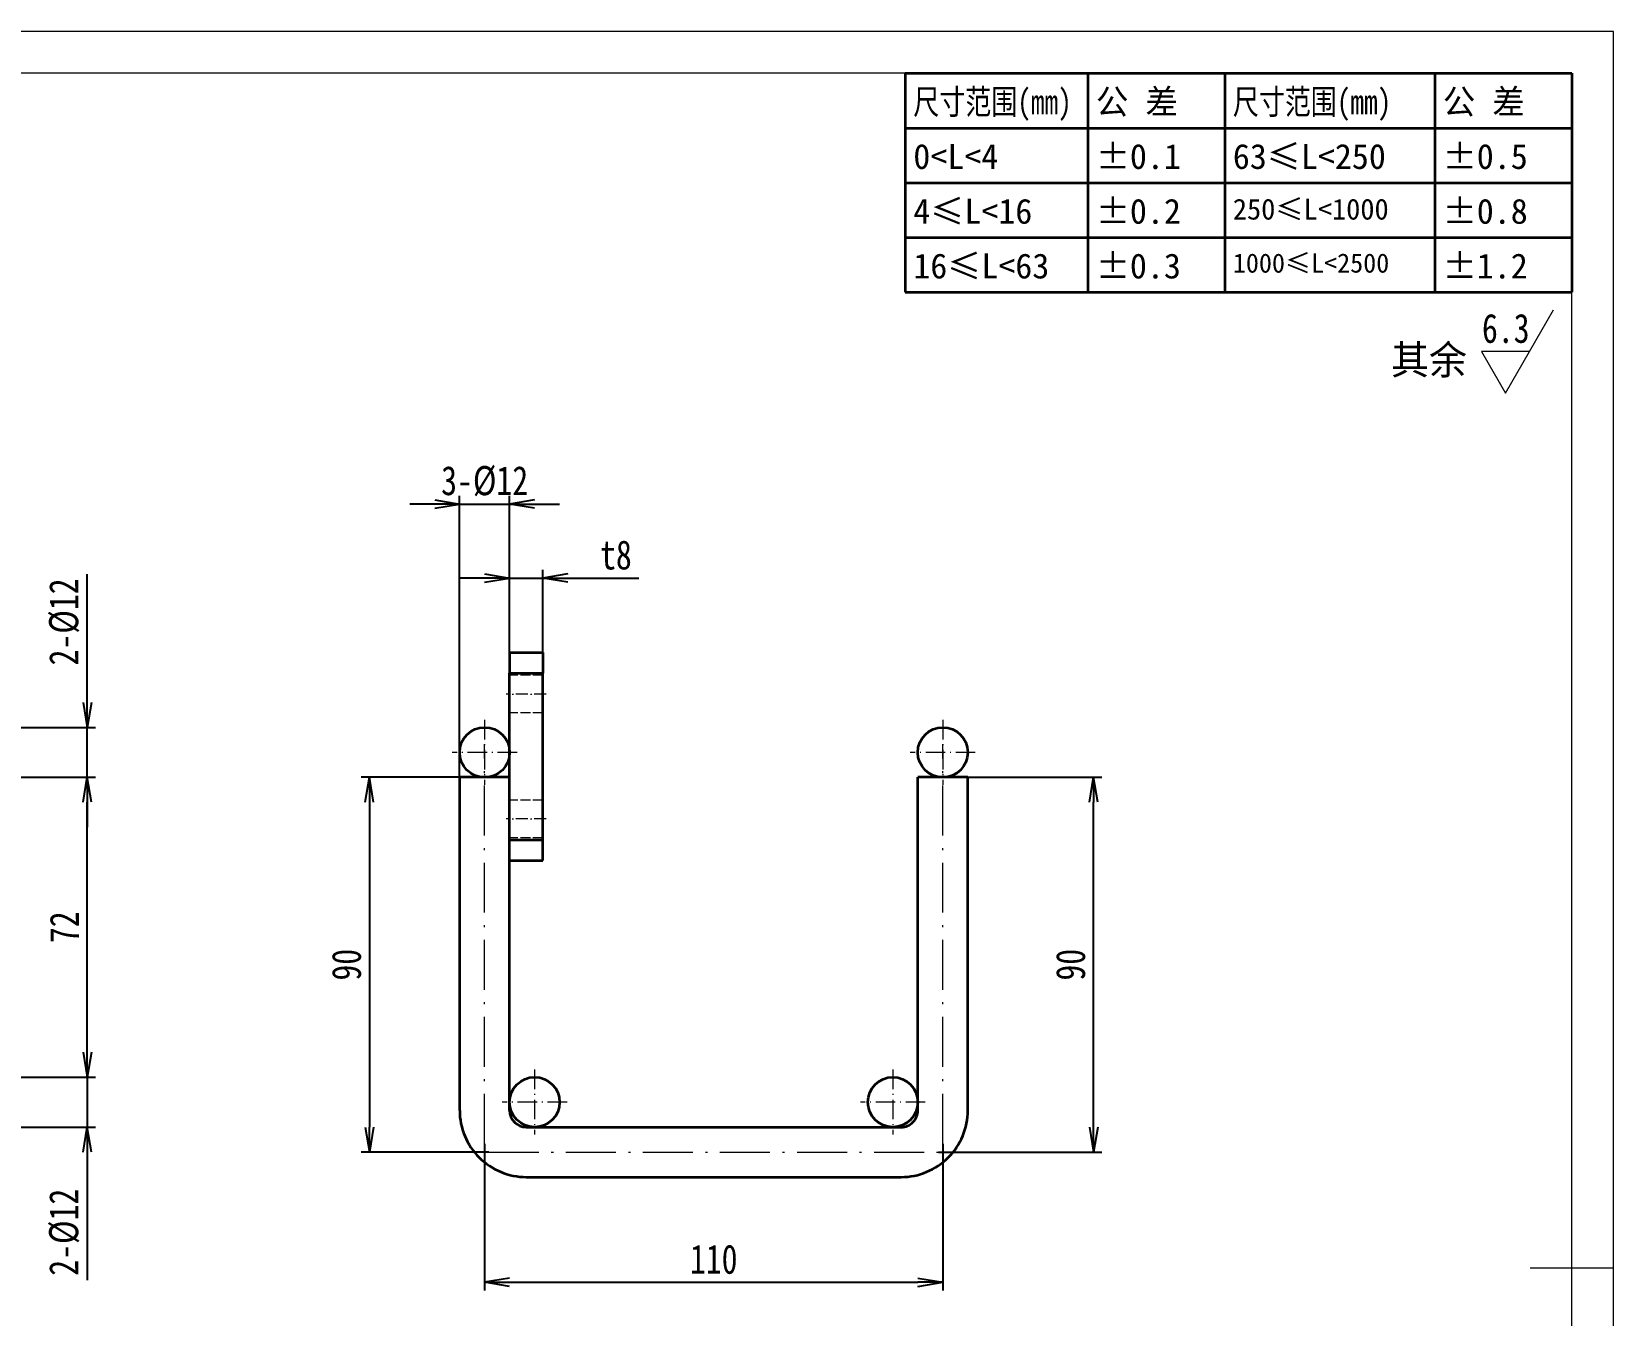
# Model space of a CAD drawing. Header units: millimetres. Extents: x -15766 to 80009, y -9701 to 15159.
# Drawn here: x -1535 to -1155.3, y 11419.8 to 11728.1 of the extents above; entities that cross this region are included whole.
import ezdxf
from ezdxf.enums import TextEntityAlignment as Align

# ---------------------------------------------------------------- set-up
doc = ezdxf.new("R2010")
doc.units = ezdxf.units.MM
for name, pattern in [('CENTER-HOKUTO_1', [16, 13, -1, 1, -1]), ('DASHDOT', [18.5, 12, -3, 0.5, -3]), ('DASHED', [15, 12, -3]), ('HIDDEN-HOKUTO_1', [2, 1, -1])]:
    doc.linetypes.add(name, pattern=pattern)
doc.layers.get('DEFPOINTS').update_dxf_attribs({"lineweight": 18})
for name, color, linetype, lineweight in [('AM_7', 2, 'CENTER-HOKUTO_1', 18), ('AM_HID', 1, 'HIDDEN-HOKUTO_1', 18), ('AM_VIS', 7, 'Continuous', 18), ('CDRAFT0', 7, 'Continuous', 18), ('DIM', 253, 'Continuous', 20), ('title_frame', 7, 'Continuous', 18), ('word_dim', 9, 'Continuous', 18), ('尺寸线层', 3, 'Continuous', 18), ('粗实线层', 7, 'Continuous', 35), ('粗实线层_1', 7, 'Continuous', 15)]:
    doc.layers.add(name, color=color, linetype=linetype, lineweight=lineweight)
doc.styles.add('DIM', font='', dxfattribs={"width": 0.8})
doc.styles.get('DIM').set_extended_font_data('NSimSun')
doc.dimstyles.new('1-2', dxfattribs={"dimscale": 2, "dimtxt": 3.5, "dimasz": 3, "dimexe": 1, "dimexo": 0, "dimgap": 1, "dimtad": 1, "dimdsep": 46, "dimtxsty": 'DIM', "dimblk": 'OPEN', "dimcen": 0, "dimdle": 6, "dimclrd": 256, "dimclre": 256, "dimclrt": 3, "dimazin": 2, "dimtfac": 0.707107, "dimtmove": 0, "dimatfit": 3, "dimfxl": 0, "dimfrac": 2, "dimtolj": 1, "dimarcsym": 0})

# ---------------------------------------------------------------- blocks, each defined once
blk = doc.blocks.new('*X3')
at = {"layer": 'CDRAFT0'}
for p, q in [((420, 297), (0, 297)), ((420, 0), (420, 297))]:
    blk.add_line(p, q, dxfattribs=at)
at = {"layer": '粗实线层_1'}
for p, q in [((415, 292), (25, 292)), ((415, 5), (415, 292)), ((420, 148.5), (410, 148.5))]:
    blk.add_line(p, q, dxfattribs=at)
blk = doc.blocks.new('自由公差_1')
at = {"layer": '粗实线层'}
for p, q in [((-80, 0), (0, 0)), ((-80, 0), (-80, -26.3)), ((-58.08, 0), (-58.08, -26.3)), ((-41.64, 0), (-41.64, -26.3)), ((-16.44, 0), (-16.44, -26.3)), ((0, 0), (0, -26.3)), ((-80, -6.58), (0, -6.58)), ((-80, -13.15), (0, -13.15)), ((-80, -19.73), (0, -19.73)), ((-80, -26.3), (0, -26.3))]:
    blk.add_line(p, q, dxfattribs=at)
at = {"layer": '尺寸线层', "linetype": 'Continuous', "attachment_point": 1, "line_spacing_factor": 0.9}
for s, insert, char_height, width in [('{\\W0.8;尺寸范围(mm)}', (-79.04, -1.92), 3, 22.6032), ('公 差', (-57.12, -1.92), 3, 22.6032), ('{\\W0.8;尺寸范围(mm)}', (-40.68, -1.92), 3, 22.6032), ('公 差', (-15.48, -1.92), 3, 22.6032), ('0<L<4', (-79.04, -8.49), 3, 22.6032), ('%%P0.1', (-57.12, -8.49), 3, 12.7119), ('63≤L<250', (-40.68, -8.49), 3, 22.6032), ('%%P0.5', (-15.48, -8.49), 3, 12.5771), ('4≤L<16', (-79.04, -15.07), 3, 22.6032), ('%%P0.2', (-57.12, -15.07), 3, 12.4769), ('250≤L<1000', (-40.68, -15.07), 2.5, 22.6032), ('%%P0.8', (-15.48, -15.07), 3, 13.0759), ('16≤L<63', (-79.04, -21.64), 3, 22.6032), ('%%P0.3', (-57.12, -21.64), 3, 12.7119), ('1000≤L<2500', (-40.68, -21.64), 2.3, 22.6032), ('%%P1.2', (-15.48, -21.64), 3, 12.8764)]:
    blk.add_mtext(s, dxfattribs=dict(at, insert=insert, char_height=char_height, width=width))
blk = doc.blocks.new('_OPEN')
at = {"color": 0, "linetype": 'ByBlock', "lineweight": -2}
for p, q in [((-1, 0.166667), (0, 0)), ((-1, -0.166667), (0, 0)), ((0, 0), (-1, 0))]:
    blk.add_line(p, q, dxfattribs=at)
blk = doc.blocks.new('*D522')
at = {"layer": 'DEFPOINTS', "color": 0, "transparency": 16777216}
for p in [(-1556.79, 11561.01), (-1521.71, 11561.01), (-1556.79, 11549.01)]:
    blk.add_point(p, dxfattribs=at)
at = {"layer": 'word_dim', "linetype": 'Continuous', "lineweight": -2, "transparency": 16777216}
for p, q in [((-1521.71, 11567.01), (-1521.71, 11597.84)), ((-1556.79, 11561.01), (-1519.71, 11561.01)), ((-1521.71, 11549.01), (-1521.71, 11561.01)), ((-1556.79, 11549.01), (-1519.71, 11549.01)), ((-1521.71, 11543.01), (-1521.71, 11537.01))]:
    blk.add_line(p, q, dxfattribs=at)
at = {"layer": 'word_dim', "lineweight": -2, "transparency": 16777216, "xscale": 6, "yscale": 6, "zscale": 6}
for p, rotation in [((-1521.71, 11561.01), 270), ((-1521.71, 11549.01), 90)]:
    blk.add_blockref('_OPEN', p, dxfattribs=dict(at, rotation=rotation))
at = {"layer": 'word_dim', "color": 3, "transparency": 16777216, "insert": (-1527.21, 11586.33), "char_height": 7, "attachment_point": 5, "rotation": 90, "style": 'DIM'}
blk.add_mtext('\\A1;2-%%c12', dxfattribs=at)
blk = doc.blocks.new('*D523')
at = {"layer": 'DEFPOINTS', "color": 0, "transparency": 16777216}
for p in [(-1556.79, 11477.01), (-1521.71, 11477.01), (-1556.79, 11465.01)]:
    blk.add_point(p, dxfattribs=at)
at = {"layer": 'word_dim', "linetype": 'Continuous', "lineweight": -2, "transparency": 16777216}
for p, q in [((-1521.71, 11483.01), (-1521.71, 11489.01)), ((-1556.79, 11477.01), (-1519.71, 11477.01)), ((-1521.71, 11477.01), (-1521.71, 11465.01)), ((-1556.79, 11465.01), (-1519.71, 11465.01)), ((-1521.71, 11459.01), (-1521.71, 11428.24))]:
    blk.add_line(p, q, dxfattribs=at)
at = {"layer": 'word_dim', "lineweight": -2, "transparency": 16777216, "xscale": 6, "yscale": 6, "zscale": 6}
for p, rotation in [((-1521.71, 11477.01), 270), ((-1521.71, 11465.01), 90)]:
    blk.add_blockref('_OPEN', p, dxfattribs=dict(at, rotation=rotation))
at = {"layer": 'word_dim', "color": 3, "transparency": 16777216, "insert": (-1527.21, 11439.75), "char_height": 7, "attachment_point": 5, "rotation": 90, "style": 'DIM'}
blk.add_mtext('\\A1;2-%%c12', dxfattribs=at)
blk = doc.blocks.new('*D329')
at = {"layer": 'DEFPOINTS', "color": 0, "transparency": 16777216}
for p in [(-1556.79, 11549.01), (-1521.71, 11549.01), (-1556.79, 11477.01)]:
    blk.add_point(p, dxfattribs=at)
at = {"layer": 'word_dim', "linetype": 'Continuous', "lineweight": -2, "transparency": 16777216}
for p, q in [((-1556.79, 11549.01), (-1519.71, 11549.01)), ((-1521.71, 11483.01), (-1521.71, 11543.01)), ((-1556.79, 11477.01), (-1519.71, 11477.01))]:
    blk.add_line(p, q, dxfattribs=at)
at = {"layer": 'word_dim', "lineweight": -2, "transparency": 16777216, "xscale": 6, "yscale": 6, "zscale": 6}
for p, rotation in [((-1521.71, 11549.01), 90), ((-1521.71, 11477.01), 270)]:
    blk.add_blockref('_OPEN', p, dxfattribs=dict(at, rotation=rotation))
at = {"layer": 'word_dim', "color": 3, "transparency": 16777216, "insert": (-1527.21, 11513.01), "char_height": 7, "attachment_point": 5, "rotation": 90, "style": 'DIM'}
blk.add_mtext('\\A1;72', dxfattribs=at)
blk = doc.blocks.new('*D525')
at = {"layer": 'DEFPOINTS', "color": 0, "transparency": 16777216}
for p in [(-1432.28, 11549.01), (-1453.93, 11459.01), (-1425.28, 11459.01)]:
    blk.add_point(p, dxfattribs=at)
at = {"layer": 'word_dim', "linetype": 'Continuous', "lineweight": -2, "transparency": 16777216}
for p, q in [((-1432.28, 11549.01), (-1455.93, 11549.01)), ((-1453.93, 11543.01), (-1453.93, 11465.01)), ((-1425.28, 11459.01), (-1455.93, 11459.01))]:
    blk.add_line(p, q, dxfattribs=at)
at = {"layer": 'word_dim', "lineweight": -2, "transparency": 16777216, "xscale": 6, "yscale": 6, "zscale": 6}
for p, rotation in [((-1453.93, 11549.01), 90), ((-1453.93, 11459.01), 270)]:
    blk.add_blockref('_OPEN', p, dxfattribs=dict(at, rotation=rotation))
at = {"layer": 'word_dim', "color": 3, "transparency": 16777216, "insert": (-1459.43, 11504.01), "char_height": 7, "attachment_point": 5, "rotation": 90, "style": 'DIM'}
blk.add_mtext('\\A1;90', dxfattribs=at)
blk = doc.blocks.new('*D526')
at = {"layer": 'DEFPOINTS', "color": 0, "transparency": 16777216}
for p in [(-1426.28, 11461.01), (-1316.28, 11461.01), (-1316.28, 11427.73)]:
    blk.add_point(p, dxfattribs=at)
at = {"layer": 'word_dim', "linetype": 'Continuous', "lineweight": -2, "transparency": 16777216}
for p, q in [((-1426.28, 11461.01), (-1426.28, 11425.73)), ((-1316.28, 11461.01), (-1316.28, 11425.73)), ((-1420.28, 11427.73), (-1322.28, 11427.73))]:
    blk.add_line(p, q, dxfattribs=at)
at = {"layer": 'word_dim', "lineweight": -2, "transparency": 16777216, "xscale": 6, "yscale": 6, "zscale": 6, "rotation": 180}
blk.add_blockref('_OPEN', (-1426.28, 11427.73), dxfattribs=at)
at = {"layer": 'word_dim', "lineweight": -2, "transparency": 16777216, "xscale": 6, "yscale": 6, "zscale": 6}
blk.add_blockref('_OPEN', (-1316.28, 11427.73), dxfattribs=at)
at = {"layer": 'word_dim', "color": 3, "transparency": 16777216, "insert": (-1371.28, 11433.23), "char_height": 7, "attachment_point": 5, "style": 'DIM'}
blk.add_mtext('\\A1;110', dxfattribs=at)
blk = doc.blocks.new('*D527')
at = {"layer": 'DEFPOINTS', "color": 0, "transparency": 16777216}
for p in [(-1310.28, 11549.01), (-1280.07, 11549.01), (-1317.28, 11459.01)]:
    blk.add_point(p, dxfattribs=at)
at = {"layer": 'word_dim', "linetype": 'Continuous', "lineweight": -2, "transparency": 16777216}
for p, q in [((-1310.28, 11549.01), (-1278.07, 11549.01)), ((-1280.07, 11465.01), (-1280.07, 11543.01)), ((-1317.28, 11459.01), (-1278.07, 11459.01))]:
    blk.add_line(p, q, dxfattribs=at)
at = {"layer": 'word_dim', "lineweight": -2, "transparency": 16777216, "xscale": 6, "yscale": 6, "zscale": 6}
for p, rotation in [((-1280.07, 11549.01), 90), ((-1280.07, 11459.01), 270)]:
    blk.add_blockref('_OPEN', p, dxfattribs=dict(at, rotation=rotation))
at = {"layer": 'word_dim', "color": 3, "transparency": 16777216, "insert": (-1285.57, 11504.01), "char_height": 7, "attachment_point": 5, "rotation": 90, "style": 'DIM'}
blk.add_mtext('\\A1;90', dxfattribs=at)
blk = doc.blocks.new('*D528')
at = {"layer": 'DEFPOINTS', "color": 0, "transparency": 16777216}
for p in [(-1412.28, 11596.88), (-1420.28, 11579.01), (-1412.28, 11579.01)]:
    blk.add_point(p, dxfattribs=at)
at = {"layer": 'word_dim', "linetype": 'Continuous', "lineweight": -2, "transparency": 16777216}
for p, q in [((-1420.28, 11579.01), (-1420.28, 11598.88)), ((-1412.28, 11579.01), (-1412.28, 11598.88)), ((-1426.28, 11596.88), (-1432.28, 11596.88)), ((-1420.28, 11596.88), (-1412.28, 11596.88)), ((-1406.28, 11596.88), (-1389.26, 11596.88))]:
    blk.add_line(p, q, dxfattribs=at)
at = {"layer": 'word_dim', "lineweight": -2, "transparency": 16777216, "xscale": 6, "yscale": 6, "zscale": 6}
blk.add_blockref('_OPEN', (-1420.28, 11596.88), dxfattribs=at)
at = {"layer": 'word_dim', "lineweight": -2, "transparency": 16777216, "xscale": 6, "yscale": 6, "zscale": 6, "rotation": 180}
blk.add_blockref('_OPEN', (-1412.28, 11596.88), dxfattribs=at)
at = {"layer": 'word_dim', "color": 3, "transparency": 16777216, "insert": (-1394.76, 11602.38), "char_height": 7, "attachment_point": 5, "style": 'DIM'}
blk.add_mtext('\\A1;t8', dxfattribs=at)
blk = doc.blocks.new('*D331')
at = {"layer": 'DEFPOINTS', "color": 0, "transparency": 16777216}
for p in [(-1420.28, 11614.62), (-1420.28, 11579.01), (-1432.28, 11549.01)]:
    blk.add_point(p, dxfattribs=at)
at = {"layer": 'word_dim', "linetype": 'Continuous', "lineweight": -2, "transparency": 16777216}
for p, q in [((-1438.28, 11614.62), (-1444.28, 11614.62)), ((-1432.28, 11549.01), (-1432.28, 11616.62)), ((-1432.28, 11614.62), (-1420.28, 11614.62)), ((-1420.28, 11579.01), (-1420.28, 11616.62)), ((-1414.28, 11614.62), (-1408.28, 11614.62))]:
    blk.add_line(p, q, dxfattribs=at)
at = {"layer": 'word_dim', "lineweight": -2, "transparency": 16777216, "xscale": 6, "yscale": 6, "zscale": 6}
blk.add_blockref('_OPEN', (-1432.28, 11614.62), dxfattribs=at)
at = {"layer": 'word_dim', "lineweight": -2, "transparency": 16777216, "xscale": 6, "yscale": 6, "zscale": 6, "rotation": 180}
blk.add_blockref('_OPEN', (-1420.28, 11614.62), dxfattribs=at)
at = {"layer": 'word_dim', "color": 3, "transparency": 16777216, "insert": (-1426.28, 11620.12), "char_height": 7, "attachment_point": 5, "style": 'DIM'}
blk.add_mtext('\\A1;3-%%c12', dxfattribs=at)

msp = doc.modelspace()

# ---------------------------------------------------------------- linework, layer by layer
at = {"layer": 'AM_7', "linetype": 'DASHDOT', "lineweight": 13, "ltscale": 0.240015}
for p, q in [((-1411.47717, 11569.00889), (-1421.07775, 11569.00889)), ((-1411.47717, 11539.00889), (-1421.07775, 11539.00889))]:
    msp.add_line(p, q, dxfattribs=at)
at = {"layer": 'AM_7', "linetype": 'DASHDOT', "lineweight": 13, "ltscale": 0.389999}
for p, q in [((-1426.27697, 11562.80887), (-1426.27697, 11547.2089)), ((-1316.27697, 11562.80887), (-1316.27697, 11547.2089)), ((-1414.27697, 11478.80887), (-1414.27697, 11463.2089)), ((-1328.27697, 11478.80887), (-1328.27697, 11463.2089))]:
    msp.add_line(p, q, dxfattribs=at)
at = {"layer": 'AM_7', "linetype": 'DASHDOT', "lineweight": 13}
for p, q in [((-1426.27697, 11461.00889), (-1426.27697, 11557.00889)), ((-1316.27697, 11461.00889), (-1316.27697, 11557.00889)), ((-1425.27697, 11459.00889), (-1317.27697, 11459.00889))]:
    msp.add_line(p, q, dxfattribs=at)
at = {"layer": 'AM_7', "linetype": 'DASHDOT', "lineweight": 13, "ltscale": 0.38999}
for p, q in [((-1418.47717, 11555.00889), (-1434.07678, 11555.00889)), ((-1308.47717, 11555.00889), (-1324.07678, 11555.00889)), ((-1406.47717, 11471.00889), (-1422.07678, 11471.00889)), ((-1320.47717, 11471.00889), (-1336.07678, 11471.00889))]:
    msp.add_line(p, q, dxfattribs=at)
at = {"layer": 'AM_HID', "linetype": 'DASHED', "lineweight": 13, "ltscale": 0.2}
for p, q in [((-1420.27697, 11574.00889), (-1412.27697, 11574.00889)), ((-1412.27697, 11573.50889), (-1420.27697, 11573.50889)), ((-1412.27697, 11564.50889), (-1420.27697, 11564.50889)), ((-1412.27697, 11543.50889), (-1420.27697, 11543.50889)), ((-1412.27697, 11534.50889), (-1420.27697, 11534.50889)), ((-1420.27697, 11534.00889), (-1412.27697, 11534.00889))]:
    msp.add_line(p, q, dxfattribs=at)
at = {"layer": 'AM_HID', "linetype": 'DASHED', "lineweight": 13}
for p, q in [((-1420.27697, 11471.00889), (-1420.27697, 11549.00889)), ((-1420.27697, 11471.00889), (-1420.27697, 11549.00889)), ((-1310.27697, 11469.00889), (-1310.27697, 11549.00889)), ((-1310.27697, 11469.00889), (-1310.27697, 11549.00889)), ((-1414.27697, 11465.00889), (-1328.27697, 11465.00889)), ((-1414.27697, 11465.00889), (-1328.27697, 11465.00889))]:
    msp.add_line(p, q, dxfattribs=at)
at = {"layer": 'AM_HID', "linetype": 'DASHED', "lineweight": 13, "ltscale": 0.05}
for p, q in [((-1420.27697, 11469.00889), (-1420.27697, 11471.00889)), ((-1420.27697, 11469.00889), (-1420.27697, 11471.00889)), ((-1416.27697, 11465.00889), (-1414.27697, 11465.00889)), ((-1416.27697, 11465.00889), (-1414.27697, 11465.00889)), ((-1328.27697, 11465.00889), (-1326.27697, 11465.00889)), ((-1328.27697, 11465.00889), (-1326.27697, 11465.00889))]:
    msp.add_line(p, q, dxfattribs=at)
at = {"layer": 'AM_HID', "linetype": 'DASHED', "lineweight": 13, "ltscale": 0.001079}
msp.add_line((-1322.27697, 11471.00889), (-1322.27697, 11471.05204), dxfattribs=at)
at = {"layer": 'AM_HID', "linetype": 'DASHED', "lineweight": 13, "ltscale": 0.000772095}
msp.add_line((-1322.27697, 11471.00889), (-1322.27697, 11471.03977), dxfattribs=at)
at = {"layer": 'AM_HID', "linetype": 'DASHED', "lineweight": 13, "ltscale": 0.001071}
msp.add_line((-1322.27697, 11470.96604), (-1322.27697, 11471.00889), dxfattribs=at)
at = {"layer": 'AM_HID', "linetype": 'DASHED', "lineweight": 13, "ltscale": 0.00076828}
msp.add_line((-1322.27697, 11470.97815), (-1322.27697, 11471.00889), dxfattribs=at)
at = {"layer": 'AM_HID', "linetype": 'DASHED', "lineweight": 13}
for centre, radius, start, end in [((-1416.27697, 11469.00889), 4, 180.000005, 269.9999975), ((-1416.27697, 11469.00889), 4, 180.000005, 269.9999975), ((-1326.27697, 11469.00889), 16, 269.9999975, 0), ((-1326.27697, 11469.00889), 16, 269.9999975, 0)]:
    msp.add_arc(centre, radius, start, end, dxfattribs=at)
at = {"layer": 'AM_VIS', "lineweight": 35, "ltscale": 0.125}
for p, q in [((-1420.27697, 11579.00889), (-1420.27697, 11574.00889)), ((-1412.27697, 11579.00889), (-1412.27697, 11574.00889)), ((-1420.27697, 11529.00889), (-1420.27697, 11534.00889)), ((-1412.27697, 11529.00889), (-1412.27697, 11534.00889))]:
    msp.add_line(p, q, dxfattribs=at)
at = {"layer": 'AM_VIS', "lineweight": 35, "ltscale": 0.2}
for p, q in [((-1420.27697, 11579.00889), (-1412.27697, 11579.00889)), ((-1420.27697, 11574.00889), (-1412.27697, 11574.00889)), ((-1420.27697, 11534.00889), (-1412.27697, 11534.00889)), ((-1420.27697, 11529.00889), (-1412.27697, 11529.00889))]:
    msp.add_line(p, q, dxfattribs=at)
at = {"layer": 'AM_VIS', "lineweight": 35}
for p, q in [((-1420.27697, 11534.00889), (-1420.27697, 11574.00889)), ((-1412.27697, 11534.00889), (-1412.27697, 11574.00889)), ((-1432.27697, 11469.00889), (-1432.27697, 11549.00889)), ((-1432.27697, 11469.00889), (-1432.27697, 11549.00889)), ((-1432.27697, 11469.00889), (-1432.27697, 11549.00889)), ((-1420.27697, 11471.00889), (-1420.27697, 11549.00889)), ((-1322.27697, 11471.05204), (-1322.27697, 11549.00889)), ((-1322.27697, 11471.03977), (-1322.27697, 11549.00889)), ((-1322.27697, 11471.00889), (-1322.27697, 11549.00889)), ((-1310.27697, 11469.00889), (-1310.27697, 11549.00889)), ((-1414.27697, 11465.00889), (-1328.27697, 11465.00889)), ((-1416.27697, 11453.00889), (-1326.27697, 11453.00889)), ((-1416.27697, 11453.00889), (-1326.27697, 11453.00889)), ((-1416.27697, 11453.00889), (-1326.27697, 11453.00889))]:
    msp.add_line(p, q, dxfattribs=at)
at = {"layer": 'AM_VIS', "lineweight": 35, "ltscale": 0.15}
for p, q in [((-1426.27697, 11549.00889), (-1432.27697, 11549.00889)), ((-1420.27697, 11549.00889), (-1426.27697, 11549.00889)), ((-1316.27697, 11549.00889), (-1322.27697, 11549.00889)), ((-1310.27697, 11549.00889), (-1316.27697, 11549.00889))]:
    msp.add_line(p, q, dxfattribs=at)
at = {"layer": 'AM_VIS', "lineweight": 35, "ltscale": 0.05}
for p, q in [((-1420.27697, 11469.00889), (-1420.27697, 11471.00889)), ((-1322.27697, 11469.00889), (-1322.27697, 11471.00889)), ((-1416.27697, 11465.00889), (-1414.27697, 11465.00889)), ((-1328.27697, 11465.00889), (-1326.27697, 11465.00889))]:
    msp.add_line(p, q, dxfattribs=at)
at = {"layer": 'AM_VIS', "lineweight": 35, "ltscale": 0.049232}
msp.add_line((-1322.27697, 11469.00889), (-1322.27697, 11470.97815), dxfattribs=at)
at = {"layer": 'AM_VIS', "lineweight": 35, "ltscale": 0.048929}
msp.add_line((-1322.27697, 11469.00889), (-1322.27697, 11470.96604), dxfattribs=at)
at = {"layer": 'AM_VIS', "lineweight": 35}
for centre in [(-1426.27697, 11555.00889), (-1316.27697, 11555.00889), (-1414.27697, 11471.00889), (-1328.27697, 11471.00889)]:
    msp.add_circle(centre, 6, dxfattribs=at)
for centre, radius, start, end in [((-1416.27697, 11469.00889), 16, 179.999995, 269.9999975), ((-1416.27697, 11469.00889), 16, 179.999995, 269.9999975), ((-1416.27697, 11469.00889), 16, 179.999995, 269.9999975), ((-1416.27697, 11469.00889), 4, 180.000005, 269.9999975), ((-1326.27697, 11469.00889), 4, 269.9999975, 0), ((-1326.27697, 11469.00889), 4, 269.9999975, 0), ((-1326.27697, 11469.00889), 4, 269.9999975, 0), ((-1326.27697, 11469.00889), 16, 269.9999975, 0)]:
    msp.add_arc(centre, radius, start, end, dxfattribs=at)
at = {"layer": 'DIM'}
for p, q in [((-1181.16939, 11641.24925), (-1169.62239, 11661.24925)), ((-1175.39589, 11651.24925), (-1186.9429, 11651.24925)), ((-1186.9429, 11651.24925), (-1181.16939, 11641.24925))]:
    msp.add_line(p, q, dxfattribs=at)

# ---------------------------------------------------------------- block references
at = {"layer": 'title_frame', "xscale": 2, "yscale": 2, "zscale": 2}
for name, p in [('*X3', (-1995.27963, 11134.10436)), ('自由公差_1', (-1165.27963, 11718.10436))]:
    msp.add_blockref(name, p, dxfattribs=at)

# ---------------------------------------------------------------- texts
at = {"layer": 'DIM', "color": 2, "style": 'DIM', "width": 0.8}
msp.add_attdef('6.3', text='0.0', height=7, dxfattribs=at).set_placement((-1175.39589, 11651.24925), align=Align.BOTTOM_RIGHT)
at = {"layer": 'word_dim', "linetype": 'Continuous', "insert": (-1208.64932, 11652.78097), "char_height": 7, "width": 21.7212079, "attachment_point": 1}
msp.add_mtext('{\\C3;其余}', dxfattribs=at)

# ---------------------------------------------------------------- dimensions: what is measured, and where the dimension line sits
at = {"layer": 'word_dim'}
dim = msp.add_linear_dim(base=(-1420.27697, 11614.61744), p1=(-1432.27697, 11549.00889), p2=(-1420.27697, 11579.00889), text='3-<>', dimstyle='1-2', override={"dimpost": '%%c<>'}, dxfattribs=at)
dim.commit()
dim.dimension.update_dxf_attribs({"geometry": '*D331', "text_midpoint": (-1426.27697, 11614.61744), "dimtype": 160})
dim = msp.add_linear_dim(base=(-1412.27697, 11596.87572), p1=(-1420.27697, 11579.00889), p2=(-1412.27697, 11579.00889), dimstyle='1-2', override={"dimpost": 't<>'}, dxfattribs=at)
dim.commit()
dim.dimension.update_dxf_attribs({"geometry": '*D528', "text_midpoint": (-1394.75742, 11596.87572), "dimtype": 160})
for base, p1, p2, picture, middle in [((-1521.71488, 11561.00889), (-1556.78932, 11549.00889), (-1556.78932, 11561.00889), '*D522', (-1521.71488, 11586.33403)), ((-1521.71488, 11477.00889), (-1556.78932, 11465.00889), (-1556.78932, 11477.00889), '*D523', (-1521.71488, 11439.74632))]:
    dim = msp.add_linear_dim(base=base, p1=p1, p2=p2, angle=90, text='2-<>', dimstyle='1-2', override={"dimpost": '%%c<>'}, dxfattribs=at)
    dim.commit()
    dim.dimension.update_dxf_attribs({"geometry": picture, "text_midpoint": middle, "dimtype": 160})
for base, p1, p2, picture, middle in [((-1521.71488, 11549.00889), (-1556.78932, 11477.00889), (-1556.78932, 11549.00889), '*D329', (-1527.21488, 11513.00889)), ((-1453.92976, 11459.00889), (-1432.27697, 11549.00889), (-1425.27697, 11459.00889), '*D525', (-1459.42976, 11504.00889)), ((-1280.0685, 11549.00889), (-1317.27697, 11459.00889), (-1310.27697, 11549.00889), '*D527', (-1285.5685, 11504.00889))]:
    dim = msp.add_linear_dim(base=base, p1=p1, p2=p2, angle=90, dimstyle='1-2', dxfattribs=at)
    dim.commit()
    dim.dimension.update_dxf_attribs({"geometry": picture, "text_midpoint": middle})
dim = msp.add_linear_dim(base=(-1316.27697, 11427.72823), p1=(-1426.27697, 11461.00889), p2=(-1316.27697, 11461.00889), dimstyle='1-2', dxfattribs=at)
dim.commit()
dim.dimension.update_dxf_attribs({"geometry": '*D526', "text_midpoint": (-1371.27697, 11433.22823)})

doc.saveas('drawing.dxf')
